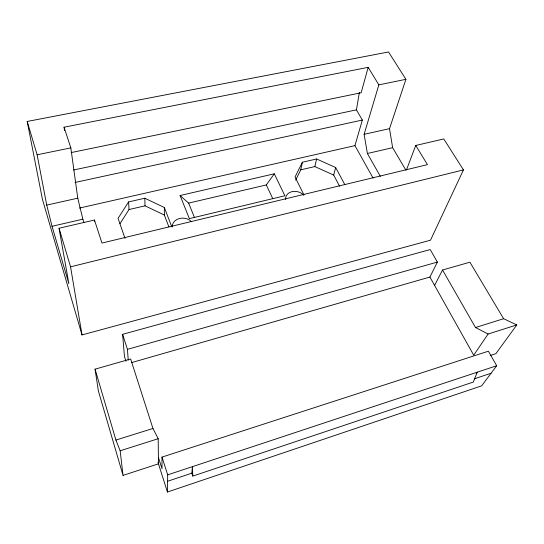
<?xml version="1.0" encoding="UTF-8"?>
<svg xmlns="http://www.w3.org/2000/svg" width="544" height="544" viewBox="0 0 544 544"><rect width="100%" height="100%" fill="white"/><g stroke="black" fill="none" stroke-linecap="round" stroke-linejoin="round"><path stroke-width="0.82" d="M168.871 226.848L164.356 215.043L164.356 207.522L144.799 198.22L128.595 201.926L118.062 218.328L124.998 238.388M167.423 492.034L167.688 474.858L161.996 457.103L488.383 351.193L496.699 365.738L481.644 385.846L167.423 492.034L157.964 462.21M192.821 476.088L191.842 473.171L192.406 466.657L192.821 476.088L473.287 382.072L477.258 372.184L476.286 373.538M373.068 178.044L354.946 145.636L362.331 120.061L356.436 109.854L359.38 92.378M295.637 180.139L300.737 169.837L302.382 162.228L316.622 158.977L335.675 167.525L344.876 184.742M300.737 169.837L314.833 166.573L316.622 158.977M339.578 186.211L333.676 175.052L335.675 167.525M64.552 130.567L64.07 127.208L368.179 67.34L361.162 92.745L71.135 152.585M380.324 176.338L367.397 153.496L364.126 134.32L378.848 84.857L368.179 67.34M405.892 170.17L392.632 147.669L389.518 128.663L405.906 79.322L388.532 51.966L27.2 121.462L42.466 199.471L82.022 334.934L430.515 240.19L463.447 169.905L443.788 138.951L415.752 145.459L406.477 169.878M302.382 162.228L295.045 177.011L303.946 194.888M131.764 362.542L429.91 277.052L437.383 262.086L430.209 249.54L122.611 334.329L124.46 356.558L125.956 361.284M434.588 285.403L442.544 270.008L469.907 262.194L503.622 318.716L516.8 324.924L495.924 353.634L490.321 355.463M119.959 223.727L129.01 209.535L128.595 201.926M516.8 324.924L488.124 334.023L473.708 355.198L429.91 277.052M180.084 195.514L188.639 203.109L266.302 184.94L274.298 173.808L284.886 195.745L189.353 218.647L180.084 195.514L274.298 173.808M167.593 481.27L191.842 473.171M474.334 378.821L491.096 373.218M167.688 474.858L496.699 365.738M123.039 475.388L158.474 463.821L158.195 438.716L152.952 428.468L130.662 359.006L95.057 369.165L98.362 390.891L123.039 475.388L120.163 450.786L115.913 440.062L95.057 369.165M120.163 450.786L158.195 438.716M115.913 440.062L152.952 428.468M442.544 270.008L475.49 327.522L503.622 318.716M128.248 360.155L127.432 349.35L437.383 262.086M82.022 334.934L70.557 266.825L463.447 169.905M27.2 121.462L37.135 154.782L46.723 205.095L52.034 226.29L68.843 283.614L59.051 228.249L94.452 220.028L101.993 243.059L427.441 164.642L415.752 145.459M52.034 226.29L82.865 219.178L83.892 222.394M367.397 153.496L392.632 147.669M129.01 209.535L145.03 205.836L164.356 215.043M79.417 208.08L354.946 145.636M46.723 205.095L77.772 198.172L70.836 147.886L64.07 127.208M364.126 134.32L389.518 128.663M74.977 182.471L362.331 120.061M73.63 169.993L356.436 109.854M37.135 154.782L70.836 147.886M378.848 84.857L405.906 79.322M314.833 166.573L333.676 175.052M475.49 327.522L488.124 334.023M266.302 184.94L272.762 198.628M188.639 203.109L194.507 217.6M164.356 207.522L171.795 226.855M122.611 334.329L127.432 349.35M158.406 457.409L162.01 468.731L161.996 457.103M59.051 228.249L70.557 266.825M77.772 198.172L82.865 219.178M94.452 220.028L94.649 221.714M144.799 198.22L145.03 205.836M172.21 226.936A10.71 8.636 2.5 0 1 179.221 218.586A10.71 8.636 2.5 0 1 191.352 221.571M285.668 199.566A10.2 7.983 12.2 0 1 291.917 191.665A10.2 7.983 12.2 0 1 303.749 195.201"/></g></svg>
